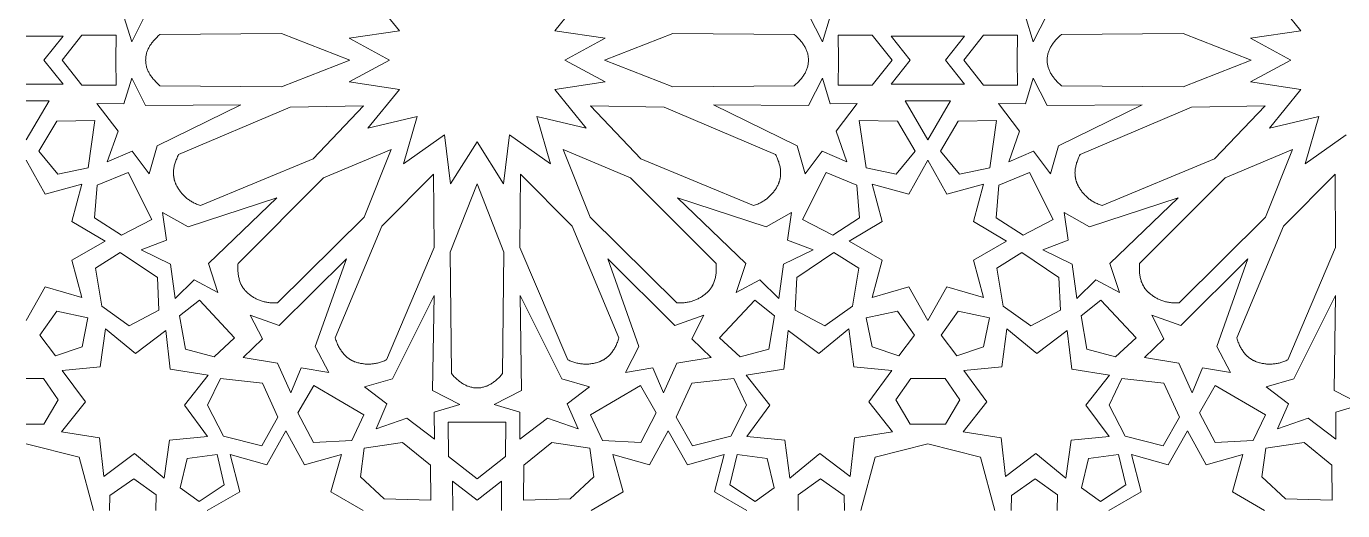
# Model space of a CAD drawing. Header units: millimetres. Extents: x -169 to 2587, y -2213 to 542.
# Drawn here: x -169 to 1173, y -2213 to -1719 of the extents above; entities that cross this region are included whole.
import ezdxf

# ---------------------------------------------------------------- set-up
doc = ezdxf.new("R2010")
doc.units = ezdxf.units.MM

msp = doc.modelspace()

# ---------------------------------------------------------------- linework, layer by layer
at = {"color": 1, "lineweight": 20}
for points in [[(-96.5, -1709.3), (-69, -1709), (-61.1, -1735), (-47, -1707.1), (50, -1707.9), (-35.3, -1666.1), (-43.5, -1637.7), (-60.7, -1660.6), (-86.1, -1649.8), (-75, -1680.9)], [(678, -1709.3), (650.6, -1709), (642.6, -1735), (628.5, -1707.1), (531.6, -1707.9), (616.8, -1666.1), (625.1, -1637.7), (642.3, -1660.6), (667.7, -1649.8), (656.5, -1680.9)], [(822.1, -1709.3), (849.5, -1709), (857.5, -1735), (871.6, -1707.1), (968.5, -1707.9), (883.3, -1666.1), (875, -1637.7), (857.9, -1660.6), (832.5, -1649.8), (843.6, -1680.9)], [(-77.4, -1753.9), (-77.4, -1753.5), (-77.4, -1753), (-77.1, -1727.9), (-111.9, -1727.9), (-132, -1753.5), (-111.9, -1779), (-77.1, -1779)], [(91.5, -1726.2), (-32.4, -1727.4), (-34, -1728.8), (-35.6, -1730.3), (-36.3, -1731), (-37, -1731.8), (-37.7, -1732.5), (-38.4, -1733.3), (-39.1, -1734), (-39.7, -1734.8), (-40.3, -1735.6), (-40.9, -1736.3), (-41.4, -1737.1), (-42, -1737.9), (-42.5, -1738.7), (-43, -1739.5), (-43.4, -1740.3), (-43.8, -1741.1), (-44.3, -1742), (-44.6, -1742.8), (-45, -1743.6), (-45.3, -1744.5), (-45.6, -1745.3), (-45.9, -1746.2), (-46.1, -1747.1), (-46.3, -1748), (-46.5, -1748.9), (-46.6, -1749.8), (-46.8, -1750.7), (-46.9, -1751.6), (-46.9, -1752.5), (-47, -1753.5), (-46.9, -1754.4), (-46.9, -1755.3), (-46.8, -1756.2), (-46.6, -1757.1), (-46.5, -1758), (-46.3, -1758.9), (-46.1, -1759.8), (-45.9, -1760.7), (-45.6, -1761.6), (-45.3, -1762.4), (-45, -1763.3), (-44.6, -1764.1), (-44.3, -1764.9), (-43.8, -1765.8), (-43.4, -1766.6), (-43, -1767.4), (-42.5, -1768.2), (-42, -1769), (-41.4, -1769.8), (-40.9, -1770.6), (-40.3, -1771.3), (-39.7, -1772.1), (-39.1, -1772.9), (-38.4, -1773.6), (-37.7, -1774.4), (-37, -1775.1), (-36.3, -1775.9), (-35.6, -1776.6), (-34, -1778.1), (-32.4, -1779.5), (91.5, -1780.7), (161, -1753.5)], [(628.5, -1753.5), (628.5, -1754.4), (628.4, -1755.3), (628.3, -1756.2), (628.2, -1757.1), (628.1, -1758), (627.9, -1758.9), (627.7, -1759.8), (627.4, -1760.7), (627.2, -1761.6), (626.9, -1762.4), (626.5, -1763.3), (626.2, -1764.1), (625.8, -1764.9), (625.4, -1765.8), (625, -1766.6), (624.5, -1767.4), (624.1, -1768.2), (623.5, -1769), (623, -1769.8), (622.5, -1770.6), (621.9, -1771.3), (621.3, -1772.1), (620.6, -1772.9), (620, -1773.6), (619.3, -1774.4), (618.6, -1775.1), (617.9, -1775.9), (617.1, -1776.6), (615.6, -1778.1), (614, -1779.5), (490.1, -1780.7), (420.6, -1753.5), (490.1, -1726.2), (614, -1727.4), (615.6, -1728.8), (617.1, -1730.3), (617.9, -1731), (618.6, -1731.8), (619.3, -1732.5), (620, -1733.3), (620.6, -1734), (621.3, -1734.8), (621.9, -1735.6), (622.5, -1736.3), (623, -1737.1), (623.5, -1737.9), (624.1, -1738.7), (624.5, -1739.5), (625, -1740.3), (625.4, -1741.1), (625.8, -1742), (626.2, -1742.8), (626.5, -1743.6), (626.9, -1744.5), (627.2, -1745.3), (627.4, -1746.2), (627.7, -1747.1), (627.9, -1748), (628.1, -1748.9), (628.2, -1749.8), (628.3, -1750.7), (628.4, -1751.6), (628.5, -1752.5)], [(658.9, -1753.9), (658.9, -1753.5), (658.9, -1753), (658.7, -1727.9), (693.4, -1727.9), (713.6, -1753.5), (693.4, -1779), (658.7, -1779)], [(712.7, -1728.9), (732.1, -1753.5), (712.7, -1778), (787.4, -1778), (768.1, -1753.5), (787.4, -1728.9)], [(841.2, -1753.9), (841.2, -1753.5), (841.2, -1753), (841.5, -1727.9), (806.7, -1727.9), (786.6, -1753.5), (806.7, -1779), (841.5, -1779)], [(871.6, -1753.5), (871.7, -1754.4), (871.7, -1755.3), (871.8, -1756.2), (871.9, -1757.1), (872.1, -1758), (872.3, -1758.9), (872.5, -1759.8), (872.7, -1760.7), (873, -1761.6), (873.3, -1762.4), (873.6, -1763.3), (873.9, -1764.1), (874.3, -1764.9), (874.7, -1765.8), (875.2, -1766.6), (875.6, -1767.4), (876.1, -1768.2), (876.6, -1769), (877.1, -1769.8), (877.7, -1770.6), (878.3, -1771.3), (878.9, -1772.1), (879.5, -1772.9), (880.2, -1773.6), (880.8, -1774.4), (881.5, -1775.1), (882.3, -1775.9), (883, -1776.6), (884.5, -1778.1), (886.2, -1779.5), (1010.1, -1780.7), (1079.6, -1753.5), (1010.1, -1726.2), (886.2, -1727.4), (884.5, -1728.8), (883, -1730.3), (882.3, -1731), (881.5, -1731.8), (880.8, -1732.5), (880.2, -1733.3), (879.5, -1734), (878.9, -1734.8), (878.3, -1735.6), (877.7, -1736.3), (877.1, -1737.1), (876.6, -1737.9), (876.1, -1738.7), (875.6, -1739.5), (875.2, -1740.3), (874.7, -1741.1), (874.3, -1742), (873.9, -1742.8), (873.6, -1743.6), (873.3, -1744.5), (873, -1745.3), (872.7, -1746.2), (872.5, -1747.1), (872.3, -1748), (872.1, -1748.9), (871.9, -1749.8), (871.8, -1750.7), (871.7, -1751.6), (871.7, -1752.5)], [(-96.5, -1797.6), (-69, -1797.9), (-61.1, -1771.9), (-47, -1799.8), (50, -1799), (-35.3, -1840.8), (-43.5, -1869.2), (-60.7, -1846.3), (-86.1, -1857.1), (-75, -1826)], [(678, -1797.6), (650.6, -1797.9), (642.6, -1771.9), (628.5, -1799.8), (531.6, -1799), (616.8, -1840.8), (625.1, -1869.2), (642.3, -1846.3), (667.7, -1857.1), (656.5, -1826)], [(822.1, -1797.6), (849.5, -1797.9), (857.5, -1771.9), (871.6, -1799.8), (968.5, -1799), (883.3, -1840.8), (875, -1869.2), (857.9, -1846.3), (832.5, -1857.1), (843.6, -1826)], [(726.9, -1795), (773.2, -1795), (750.1, -1834.8)], [(-13.4, -1849.7), (100.3, -1801.5), (175.1, -1800.2), (123.7, -1853.9), (9.1, -1901.7), (8, -1901.4), (7, -1901), (5.9, -1900.6), (4.9, -1900.1), (3.9, -1899.7), (2.9, -1899.2), (2, -1898.8), (1.1, -1898.3), (0.2, -1897.7), (-0.7, -1897.2), (-1.6, -1896.7), (-2.4, -1896.1), (-3.2, -1895.5), (-4, -1895), (-4.8, -1894.4), (-5.5, -1893.7), (-6.3, -1893.1), (-7, -1892.5), (-7.7, -1891.8), (-8.3, -1891.1), (-9, -1890.4), (-9.6, -1889.7), (-10.3, -1889), (-10.9, -1888.3), (-11.4, -1887.6), (-12, -1886.8), (-12.6, -1886), (-13.1, -1885.3), (-13.6, -1884.5), (-14.1, -1883.7), (-14.6, -1882.9), (-15.1, -1882), (-15.6, -1881.1), (-15.8, -1880.6), (-16, -1880.1), (-16.2, -1879.6), (-16.4, -1879.2), (-16.6, -1878.7), (-16.8, -1878.2), (-17, -1877.7), (-17.2, -1877.2), (-17.3, -1876.7), (-17.5, -1876.3), (-17.6, -1875.8), (-17.7, -1875.3), (-17.8, -1874.8), (-17.9, -1874.3), (-18, -1873.8), (-18.1, -1873.3), (-18.2, -1872.8), (-18.3, -1872.3), (-18.3, -1871.8), (-18.4, -1871.3), (-18.4, -1870.8), (-18.5, -1870.4), (-18.5, -1869.4), (-18.5, -1868.4), (-18.5, -1867.4), (-18.5, -1866.3), (-18.4, -1865.3), (-18.2, -1864.3), (-18.1, -1863.3), (-17.9, -1862.3), (-17.7, -1861.2), (-17.4, -1860.2), (-17.2, -1859.2), (-16.9, -1858.1), (-16.5, -1857.1), (-16.2, -1856), (-15.8, -1855), (-15.3, -1853.9), (-14.9, -1852.9), (-14.4, -1851.8), (-13.9, -1850.7)], [(595, -1849.7), (481.3, -1801.5), (406.4, -1800.2), (457.8, -1853.9), (572.4, -1901.7), (573.5, -1901.4), (574.6, -1901), (575.6, -1900.6), (576.7, -1900.1), (577.7, -1899.7), (578.6, -1899.2), (579.6, -1898.8), (580.5, -1898.3), (581.4, -1897.7), (582.3, -1897.2), (583.1, -1896.7), (584, -1896.1), (584.8, -1895.5), (585.6, -1895), (586.3, -1894.4), (587.1, -1893.7), (587.8, -1893.1), (588.5, -1892.5), (589.2, -1891.8), (589.9, -1891.1), (590.6, -1890.4), (591.2, -1889.7), (591.8, -1889), (592.4, -1888.3), (593, -1887.6), (593.6, -1886.8), (594.1, -1886), (594.7, -1885.3), (595.2, -1884.5), (595.7, -1883.7), (596.2, -1882.9), (596.6, -1882), (597.1, -1881.1), (597.4, -1880.6), (597.6, -1880.1), (597.8, -1879.6), (598, -1879.2), (598.2, -1878.7), (598.4, -1878.2), (598.6, -1877.7), (598.7, -1877.2), (598.9, -1876.7), (599, -1876.3), (599.2, -1875.8), (599.3, -1875.3), (599.4, -1874.8), (599.5, -1874.3), (599.6, -1873.8), (599.7, -1873.3), (599.8, -1872.8), (599.8, -1872.3), (599.9, -1871.8), (600, -1871.3), (600, -1870.8), (600, -1870.4), (600.1, -1869.4), (600.1, -1868.4), (600.1, -1867.4), (600, -1866.3), (599.9, -1865.3), (599.8, -1864.3), (599.7, -1863.3), (599.5, -1862.3), (599.3, -1861.2), (599, -1860.2), (598.7, -1859.2), (598.4, -1858.1), (598.1, -1857.1), (597.7, -1856), (597.3, -1855), (596.9, -1853.9), (596.5, -1852.9), (596, -1851.8), (595.5, -1850.7)], [(905.2, -1849.7), (1018.8, -1801.5), (1093.7, -1800.2), (1042.3, -1853.9), (927.7, -1901.7), (926.6, -1901.4), (925.5, -1901), (924.5, -1900.6), (923.5, -1900.1), (922.5, -1899.7), (921.5, -1899.2), (920.6, -1898.8), (919.6, -1898.3), (918.7, -1897.7), (917.9, -1897.2), (917, -1896.7), (916.2, -1896.1), (915.4, -1895.5), (914.6, -1895), (913.8, -1894.4), (913, -1893.7), (912.3, -1893.1), (911.6, -1892.5), (910.9, -1891.8), (910.2, -1891.1), (909.6, -1890.4), (908.9, -1889.7), (908.3, -1889), (907.7, -1888.3), (907.1, -1887.6), (906.6, -1886.8), (906, -1886), (905.5, -1885.3), (905, -1884.5), (904.5, -1883.7), (904, -1882.9), (903.5, -1882), (903, -1881.1), (902.8, -1880.6), (902.5, -1880.1), (902.3, -1879.6), (902.1, -1879.2), (901.9, -1878.7), (901.8, -1878.2), (901.6, -1877.7), (901.4, -1877.2), (901.3, -1876.7), (901.1, -1876.3), (901, -1875.8), (900.9, -1875.3), (900.7, -1874.8), (900.6, -1874.3), (900.5, -1873.8), (900.4, -1873.3), (900.4, -1872.8), (900.3, -1872.3), (900.2, -1871.8), (900.2, -1871.3), (900.1, -1870.8), (900.1, -1870.4), (900.1, -1869.4), (900, -1868.4), (900.1, -1867.4), (900.1, -1866.3), (900.2, -1865.3), (900.3, -1864.3), (900.5, -1863.3), (900.7, -1862.3), (900.9, -1861.2), (901.1, -1860.2), (901.4, -1859.2), (901.7, -1858.1), (902.1, -1857.1), (902.4, -1856), (902.8, -1855), (903.2, -1853.9), (903.7, -1852.9), (904.2, -1851.8), (904.7, -1850.7)], [(-105.5, -1863.1), (-136.3, -1869.8), (-155.7, -1846.4), (-137.5, -1815.5), (-98.6, -1814.9)], [(687.1, -1863.1), (717.9, -1869.8), (737.3, -1846.4), (719, -1815.5), (680.1, -1814.9)], [(813.1, -1863.1), (782.3, -1869.8), (762.9, -1846.4), (781.1, -1815.5), (820, -1814.9)], [(47.2, -1960.6), (134.4, -1873.4), (203.2, -1844.4), (175.6, -1913.5), (87.4, -2000.8), (86.3, -2000.8), (85.1, -2000.9), (84, -2000.9), (82.9, -2000.9), (81.8, -2000.8), (80.8, -2000.7), (79.7, -2000.6), (78.7, -2000.5), (77.6, -2000.4), (76.6, -2000.2), (75.6, -2000), (74.7, -1999.8), (73.7, -1999.6), (72.7, -1999.3), (71.8, -1999.1), (70.9, -1998.8), (70, -1998.5), (69.1, -1998.1), (68.2, -1997.8), (67.3, -1997.4), (66.4, -1997), (65.6, -1996.6), (64.8, -1996.1), (63.9, -1995.7), (63.1, -1995.2), (62.3, -1994.7), (61.5, -1994.2), (60.7, -1993.7), (60, -1993.1), (59.2, -1992.6), (58.4, -1992), (57.7, -1991.4), (56.9, -1990.7), (56.5, -1990.4), (56.1, -1990), (55.7, -1989.6), (55.4, -1989.2), (55, -1988.9), (54.7, -1988.5), (54.3, -1988.1), (54, -1987.7), (53.7, -1987.3), (53.4, -1986.9), (53, -1986.5), (52.8, -1986.1), (52.5, -1985.7), (52.2, -1985.3), (51.9, -1984.9), (51.6, -1984.4), (51.4, -1984), (51.1, -1983.6), (50.9, -1983.1), (50.7, -1982.7), (50.4, -1982.2), (50.2, -1981.8), (49.8, -1980.9), (49.4, -1979.9), (49.1, -1979), (48.7, -1978), (48.5, -1977.1), (48.2, -1976.1), (48, -1975.1), (47.7, -1974), (47.6, -1973), (47.4, -1972), (47.3, -1970.9), (47.2, -1969.8), (47.1, -1968.7), (47, -1967.6), (47, -1966.5), (47, -1965.3), (47, -1964.2), (47.1, -1963), (47.1, -1961.8)], [(534.3, -1960.6), (447.2, -1873.4), (378.4, -1844.4), (406, -1913.5), (494.2, -2000.8), (495.3, -2000.8), (496.4, -2000.9), (497.6, -2000.9), (498.7, -2000.9), (499.7, -2000.8), (500.8, -2000.7), (501.9, -2000.6), (502.9, -2000.5), (503.9, -2000.4), (504.9, -2000.2), (505.9, -2000), (506.9, -1999.8), (507.9, -1999.6), (508.8, -1999.3), (509.8, -1999.1), (510.7, -1998.8), (511.6, -1998.5), (512.5, -1998.1), (513.4, -1997.8), (514.3, -1997.4), (515.1, -1997), (516, -1996.6), (516.8, -1996.1), (517.6, -1995.7), (518.5, -1995.2), (519.3, -1994.7), (520, -1994.2), (520.8, -1993.7), (521.6, -1993.1), (522.4, -1992.6), (523.1, -1992), (523.9, -1991.4), (524.7, -1990.7), (525.1, -1990.4), (525.5, -1990), (525.8, -1989.6), (526.2, -1989.2), (526.6, -1988.9), (526.9, -1988.5), (527.2, -1988.1), (527.6, -1987.7), (527.9, -1987.3), (528.2, -1986.9), (528.5, -1986.5), (528.8, -1986.1), (529.1, -1985.7), (529.4, -1985.3), (529.7, -1984.9), (529.9, -1984.4), (530.2, -1984), (530.4, -1983.6), (530.7, -1983.1), (530.9, -1982.7), (531.1, -1982.2), (531.4, -1981.8), (531.8, -1980.9), (532.1, -1979.9), (532.5, -1979), (532.8, -1978), (533.1, -1977.1), (533.4, -1976.1), (533.6, -1975.1), (533.8, -1974), (534, -1973), (534.2, -1972), (534.3, -1970.9), (534.4, -1969.8), (534.5, -1968.7), (534.5, -1967.6), (534.5, -1966.5), (534.5, -1965.3), (534.5, -1964.2), (534.5, -1963), (534.4, -1961.8)], [(965.8, -1960.6), (1053, -1873.4), (1121.7, -1844.4), (1094.2, -1913.5), (1006, -2000.8), (1004.8, -2000.8), (1003.7, -2000.9), (1002.6, -2000.9), (1001.5, -2000.9), (1000.4, -2000.8), (999.3, -2000.7), (998.3, -2000.6), (997.2, -2000.5), (996.2, -2000.4), (995.2, -2000.2), (994.2, -2000), (993.2, -1999.8), (992.3, -1999.6), (991.3, -1999.3), (990.4, -1999.1), (989.5, -1998.8), (988.5, -1998.5), (987.6, -1998.1), (986.8, -1997.8), (985.9, -1997.4), (985, -1997), (984.2, -1996.6), (983.3, -1996.1), (982.5, -1995.7), (981.7, -1995.2), (980.9, -1994.7), (980.1, -1994.2), (979.3, -1993.7), (978.5, -1993.1), (977.8, -1992.6), (977, -1992), (976.3, -1991.4), (975.5, -1990.7), (975.1, -1990.4), (974.7, -1990), (974.3, -1989.6), (973.9, -1989.2), (973.6, -1988.9), (973.2, -1988.5), (972.9, -1988.1), (972.6, -1987.7), (972.2, -1987.3), (971.9, -1986.9), (971.6, -1986.5), (971.3, -1986.1), (971, -1985.7), (970.8, -1985.3), (970.5, -1984.9), (970.2, -1984.4), (970, -1984), (969.7, -1983.6), (969.5, -1983.1), (969.2, -1982.7), (969, -1982.2), (968.8, -1981.8), (968.4, -1980.9), (968, -1979.9), (967.6, -1979), (967.3, -1978), (967, -1977.1), (966.8, -1976.1), (966.5, -1975.1), (966.3, -1974), (966.1, -1973), (966, -1972), (965.9, -1970.9), (965.8, -1969.8), (965.7, -1968.7), (965.6, -1967.6), (965.6, -1966.5), (965.6, -1965.3), (965.6, -1964.2), (965.7, -1963), (965.7, -1961.8)], [(750.1, -1855.5), (769.3, -1890), (806.8, -1880), (796.5, -1918), (830.3, -1937.9), (796.5, -1957.2), (806.8, -1995.4), (769.3, -1984.6), (750.1, -2018.8), (730.8, -1984.6), (693.3, -1995.4), (703.6, -1957.2), (669.8, -1937.9), (703.6, -1918), (693.3, -1880), (730.8, -1890)], [(-40.7, -1916), (-71.5, -1931.8), (-99, -1914.2), (-96.3, -1880.8), (-64.9, -1868.1)], [(146.3, -2036.5), (193.9, -1922.6), (246.5, -1869.8), (247, -1944.5), (198.4, -2058.8), (197.4, -2059.3), (196.4, -2059.7), (195.3, -2060.1), (194.3, -2060.5), (193.3, -2060.9), (192.3, -2061.2), (191.3, -2061.5), (190.3, -2061.8), (189.3, -2062.1), (188.3, -2062.3), (187.3, -2062.5), (186.3, -2062.7), (185.3, -2062.8), (184.4, -2062.9), (183.4, -2063), (182.4, -2063.1), (181.5, -2063.2), (180.5, -2063.2), (179.6, -2063.2), (178.6, -2063.2), (177.7, -2063.1), (176.7, -2063.1), (175.8, -2063), (174.9, -2062.9), (173.9, -2062.7), (173, -2062.6), (172.1, -2062.4), (171.2, -2062.2), (170.2, -2062), (169.3, -2061.8), (168.4, -2061.5), (167.5, -2061.2), (166.5, -2060.9), (166, -2060.7), (165.5, -2060.5), (165, -2060.3), (164.5, -2060.1), (164.1, -2059.9), (163.6, -2059.6), (163.1, -2059.4), (162.7, -2059.2), (162.2, -2058.9), (161.8, -2058.7), (161.4, -2058.4), (160.9, -2058.1), (160.5, -2057.9), (160.1, -2057.6), (159.7, -2057.3), (159.3, -2057), (158.9, -2056.7), (158.5, -2056.4), (158.1, -2056.1), (157.7, -2055.8), (157.3, -2055.4), (157, -2055.1), (156.3, -2054.4), (155.6, -2053.7), (154.9, -2052.9), (154.2, -2052.2), (153.6, -2051.4), (153, -2050.5), (152.4, -2049.7), (151.8, -2048.8), (151.2, -2047.9), (150.7, -2047), (150.2, -2046.1), (149.7, -2045.1), (149.2, -2044.1), (148.7, -2043.1), (148.3, -2042), (147.8, -2041), (147.4, -2039.9), (147, -2038.8), (146.6, -2037.7)], [(435.3, -2036.5), (387.6, -1922.6), (335.1, -1869.8), (334.5, -1944.5), (383.1, -2058.8), (384.2, -2059.3), (385.2, -2059.7), (386.2, -2060.1), (387.2, -2060.5), (388.3, -2060.9), (389.3, -2061.2), (390.3, -2061.5), (391.3, -2061.8), (392.3, -2062.1), (393.3, -2062.3), (394.3, -2062.5), (395.2, -2062.7), (396.2, -2062.8), (397.2, -2062.9), (398.2, -2063), (399.1, -2063.1), (400.1, -2063.2), (401.1, -2063.2), (402, -2063.2), (403, -2063.2), (403.9, -2063.1), (404.8, -2063.1), (405.8, -2063), (406.7, -2062.9), (407.6, -2062.7), (408.6, -2062.6), (409.5, -2062.4), (410.4, -2062.2), (411.3, -2062), (412.2, -2061.8), (413.1, -2061.5), (414.1, -2061.2), (415.1, -2060.9), (415.6, -2060.7), (416.1, -2060.5), (416.5, -2060.3), (417, -2060.1), (417.5, -2059.9), (418, -2059.6), (418.4, -2059.4), (418.9, -2059.2), (419.3, -2058.9), (419.8, -2058.7), (420.2, -2058.4), (420.6, -2058.1), (421.1, -2057.9), (421.5, -2057.6), (421.9, -2057.3), (422.3, -2057), (422.7, -2056.7), (423.1, -2056.4), (423.5, -2056.1), (423.8, -2055.8), (424.2, -2055.4), (424.6, -2055.1), (425.3, -2054.4), (426, -2053.7), (426.7, -2052.9), (427.4, -2052.2), (428, -2051.4), (428.6, -2050.5), (429.2, -2049.7), (429.8, -2048.8), (430.3, -2047.9), (430.9, -2047), (431.4, -2046.1), (431.9, -2045.1), (432.4, -2044.1), (432.9, -2043.1), (433.3, -2042), (433.7, -2041), (434.2, -2039.9), (434.6, -2038.8), (434.9, -2037.7)], [(622.3, -1916), (653.1, -1931.8), (680.5, -1914.2), (677.8, -1880.8), (646.4, -1868.1)], [(877.8, -1916), (847.1, -1931.8), (819.6, -1914.2), (822.3, -1880.8), (853.7, -1868.1)], [(1064.8, -2036.5), (1112.5, -1922.6), (1165.1, -1869.8), (1165.6, -1944.5), (1117, -2058.8), (1116, -2059.3), (1114.9, -2059.7), (1113.9, -2060.1), (1112.9, -2060.5), (1111.9, -2060.9), (1110.9, -2061.2), (1109.9, -2061.5), (1108.9, -2061.8), (1107.9, -2062.1), (1106.9, -2062.3), (1105.9, -2062.5), (1104.9, -2062.7), (1103.9, -2062.8), (1102.9, -2062.9), (1102, -2063), (1101, -2063.1), (1100, -2063.2), (1099.1, -2063.2), (1098.1, -2063.2), (1097.2, -2063.2), (1096.2, -2063.1), (1095.3, -2063.1), (1094.4, -2063), (1093.4, -2062.9), (1092.5, -2062.7), (1091.6, -2062.6), (1090.7, -2062.4), (1089.7, -2062.2), (1088.8, -2062), (1087.9, -2061.8), (1087, -2061.5), (1086.1, -2061.2), (1085.1, -2060.9), (1084.6, -2060.7), (1084.1, -2060.5), (1083.6, -2060.3), (1083.1, -2060.1), (1082.6, -2059.9), (1082.2, -2059.6), (1081.7, -2059.4), (1081.3, -2059.2), (1080.8, -2058.9), (1080.4, -2058.7), (1079.9, -2058.4), (1079.5, -2058.1), (1079.1, -2057.9), (1078.7, -2057.6), (1078.3, -2057.3), (1077.9, -2057), (1077.5, -2056.7), (1077.1, -2056.4), (1076.7, -2056.1), (1076.3, -2055.8), (1075.9, -2055.4), (1075.5, -2055.1), (1074.8, -2054.4), (1074.1, -2053.7), (1073.4, -2052.9), (1072.8, -2052.2), (1072.1, -2051.4), (1071.5, -2050.5), (1070.9, -2049.7), (1070.4, -2048.8), (1069.8, -2047.9), (1069.3, -2047), (1068.7, -2046.1), (1068.2, -2045.1), (1067.8, -2044.1), (1067.3, -2043.1), (1066.8, -2042), (1066.4, -2041), (1066, -2039.9), (1065.6, -2038.8), (1065.2, -2037.7)], [(263.5, -1949), (264.7, -2072.9), (266.2, -2074.6), (267.6, -2076.1), (268.4, -2076.9), (269.1, -2077.6), (269.9, -2078.3), (270.6, -2079), (271.4, -2079.6), (272.1, -2080.2), (272.9, -2080.8), (273.7, -2081.4), (274.5, -2082), (275.2, -2082.5), (276, -2083), (276.8, -2083.5), (277.7, -2084), (278.5, -2084.4), (279.3, -2084.8), (280.1, -2085.2), (281, -2085.5), (281.8, -2085.8), (282.7, -2086.1), (283.5, -2086.4), (284.4, -2086.6), (285.3, -2086.8), (286.2, -2087), (287.1, -2087.2), (288, -2087.3), (288.9, -2087.4), (289.8, -2087.5), (290.8, -2087.5), (291.7, -2087.5), (292.7, -2087.4), (293.6, -2087.3), (294.5, -2087.2), (295.4, -2087), (296.3, -2086.8), (297.2, -2086.6), (298, -2086.4), (298.9, -2086.1), (299.7, -2085.8), (300.6, -2085.5), (301.4, -2085.2), (302.3, -2084.8), (303.1, -2084.4), (303.9, -2084), (304.7, -2083.5), (305.5, -2083), (306.3, -2082.5), (307.1, -2082), (307.9, -2081.4), (308.7, -2080.8), (309.4, -2080.2), (310.2, -2079.6), (311, -2079), (311.7, -2078.3), (312.5, -2077.6), (313.2, -2076.9), (313.9, -2076.1), (315.4, -2074.6), (316.8, -2072.9), (318, -1949), (290.8, -1879.5)], [(-16.7, -1996.5), (2.6, -1977.3), (26.7, -1990.3), (17, -1960.6), (86.7, -1893.9), (-3.7, -1923.2), (-29.7, -1908.7), (-25.7, -1937), (-51.5, -1946.9), (-21.5, -1961.3)], [(598.3, -1996.5), (579, -1977.3), (554.8, -1990.3), (564.6, -1960.6), (494.9, -1893.9), (585.3, -1923.2), (611.2, -1908.7), (607.2, -1937), (633.1, -1946.9), (603.1, -1961.3)], [(901.8, -1996.5), (921.2, -1977.3), (945.3, -1990.3), (935.6, -1960.6), (1005.3, -1893.9), (914.9, -1923.2), (888.9, -1908.7), (892.9, -1937), (867.1, -1946.9), (897.1, -1961.3)], [(-33.4, -2008.3), (-34.9, -1975), (-72.8, -1949.5), (-98.1, -1965.3), (-91.6, -2004.1), (-63.6, -2024.1)], [(52.3, -2056.5), (72.1, -2037.6), (59.7, -2013.2), (89.1, -2023.7), (157.7, -1955.8), (125.9, -2045.4), (139.7, -2071.7), (111.5, -2067), (101, -2092.5), (87.3, -2062.2)], [(529.3, -2056.5), (509.5, -2037.6), (521.9, -2013.2), (492.4, -2023.7), (423.9, -1955.8), (455.7, -2045.4), (441.9, -2071.7), (470, -2067), (480.6, -2092.5), (494.2, -2062.2)], [(615, -2008.3), (616.5, -1975), (654.3, -1949.5), (679.6, -1965.3), (673.2, -2004.1), (645.1, -2024.1)], [(885.2, -2008.3), (883.6, -1975), (845.8, -1949.5), (820.5, -1965.3), (826.9, -2004.1), (855, -2024.1)], [(970.8, -2056.5), (990.6, -2037.6), (978.2, -2013.2), (1007.7, -2023.7), (1076.2, -1955.8), (1044.5, -2045.4), (1058.3, -2071.7), (1030.1, -2067), (1019.5, -2092.5), (1005.9, -2062.2)], [(7.9, -1998.1), (43.6, -2036.4), (22.8, -2055.9), (-6.4, -2048.1), (-12.4, -2013.9)], [(247.3, -2139.8), (247.2, -2112.3), (273.3, -2104.5), (245.4, -2090.2), (246.9, -1993.3), (204.5, -2078.3), (176.1, -2086.3), (198.9, -2103.7), (187.9, -2129), (219.1, -2118.1)], [(334.2, -2139.8), (334.4, -2112.3), (308.3, -2104.5), (336.1, -2090.2), (334.6, -1993.3), (377, -2078.3), (405.4, -2086.3), (382.6, -2103.7), (393.7, -2129), (362.5, -2118.1)], [(573.7, -1998.1), (537.9, -2036.4), (558.7, -2055.9), (588, -2048.1), (593.9, -2013.9)], [(926.5, -1998.1), (962.2, -2036.4), (941.4, -2055.9), (912.2, -2048.1), (906.2, -2013.9)], [(1165.9, -2139.8), (1165.8, -2112.3), (1191.9, -2104.5), (1164, -2090.2), (1165.5, -1993.3), (1123.1, -2078.3), (1094.7, -2086.3), (1117.5, -2103.7), (1106.5, -2129), (1137.6, -2118.1)], [(-138.9, -2054.9), (-111.7, -2045.7), (-105.7, -2016), (-137.5, -2009.1), (-154.9, -2033.8)], [(720.5, -2054.9), (693.3, -2045.7), (687.3, -2016), (719.1, -2009.1), (736.4, -2033.8)], [(779.7, -2054.9), (806.9, -2045.7), (812.9, -2016), (781.1, -2009.1), (763.7, -2033.8)], [(-27.9, -2179.5), (-58.4, -2154.4), (-89.4, -2177.6), (-93.9, -2138.3), (-132.5, -2132.1), (-108.3, -2101.7), (-131.9, -2069.8), (-93.2, -2066.1), (-87.9, -2027.1), (-57.4, -2052.3), (-26.3, -2029.1), (-21.9, -2068.4), (16.7, -2074.6), (-7.5, -2105), (16.1, -2136.9), (-22.6, -2140.6)], [(609.5, -2179.5), (640, -2154.4), (671, -2177.6), (675.5, -2138.3), (714.1, -2132.1), (689.9, -2101.7), (713.4, -2069.8), (674.7, -2066.1), (669.5, -2027.1), (638.9, -2052.3), (607.9, -2029.1), (603.4, -2068.4), (564.8, -2074.6), (589, -2105), (565.5, -2136.9), (604.2, -2140.6)], [(890.7, -2179.5), (860.2, -2154.4), (829.1, -2177.6), (824.7, -2138.3), (786.1, -2132.1), (810.3, -2101.7), (786.7, -2069.8), (825.4, -2066.1), (830.7, -2027.1), (861.2, -2052.3), (892.2, -2029.1), (896.7, -2068.4), (935.3, -2074.6), (911.1, -2105), (934.7, -2136.9), (896, -2140.6)], [(72, -2082.6), (29.2, -2077.9), (16.2, -2105), (32.4, -2136.7), (71.3, -2146.4), (87.9, -2117.3)], [(509.5, -2082.6), (552.4, -2077.9), (565.4, -2105), (549.2, -2136.7), (510.3, -2146.4), (493.7, -2117.3)], [(750.1, -2124.4), (768, -2124.4), (782.6, -2099.6), (767.6, -2077.7), (732.6, -2077.7), (717.5, -2099.6), (732.1, -2124.4)], [(990.6, -2082.6), (947.8, -2077.9), (934.7, -2105), (951, -2136.7), (989.9, -2146.4), (1006.5, -2117.3)], [(175.4, -2114.8), (124.3, -2085.1), (108.2, -2112.8), (124.1, -2143.1), (163.1, -2141.1)], [(406.2, -2114.8), (457.2, -2085.1), (473.3, -2112.8), (457.5, -2143.1), (418.5, -2141.1)], [(1094, -2114.8), (1042.9, -2085.1), (1026.8, -2112.8), (1042.7, -2143.1), (1081.7, -2141.1)], [(290.8, -2122.4), (261.3, -2122.4), (261.7, -2157.2), (290.8, -2179.9), (319.9, -2157.2), (320.2, -2122.4)], [(243.2, -2166.1), (214.8, -2143), (175.8, -2148.9), (171.9, -2177.9), (196, -2200.6), (243.5, -2201.8)], [(338.4, -2166.1), (366.8, -2143), (405.8, -2148.9), (409.7, -2177.9), (385.5, -2200.6), (338, -2201.8)], [(1161.8, -2166.1), (1133.4, -2143), (1094.4, -2148.9), (1090.5, -2177.9), (1114.6, -2200.6), (1162.1, -2201.8)], [(25.8, -2155.2), (33.2, -2186.2), (7.5, -2203.2), (-11.9, -2189.1), (-4.7, -2159.4)], [(555.7, -2155.2), (548.4, -2186.2), (574.1, -2203.2), (593.5, -2189.1), (586.2, -2159.4)], [(944.4, -2155.2), (951.8, -2186.2), (926.1, -2203.2), (906.7, -2189.1), (913.9, -2159.4)]]:
    msp.add_lwpolyline(points, close=True, dxfattribs=at)
for points in [[(1176.3, -1677.3), (1134.4, -1647.6), (1148.5, -1696), (1098.1, -1684), (1130.2, -1723.5), (1078.9, -1731.2), (1120, -1753.5), (1078.9, -1775.7), (1130.2, -1783.4), (1098.1, -1822.9), (1148.5, -1810.9), (1134.4, -1859.3), (1176.3, -1829.6)], [(402.1, -1684), (369.9, -1723.5), (421.2, -1731.2), (380.2, -1753.5), (421.2, -1775.7), (369.9, -1783.4), (402.1, -1822.9), (351.6, -1810.9), (365.7, -1859.3), (323.8, -1829.6), (317.7, -1879.5), (290.8, -1836.6), (263.8, -1879.5), (257.7, -1829.6), (215.9, -1859.3), (229.9, -1810.9), (179.5, -1822.9), (211.6, -1783.4), (160.3, -1775.7), (201.4, -1753.5), (160.3, -1731.2), (211.6, -1723.5), (179.5, -1684)], [(-168.5, -1728.9), (-131.1, -1728.9), (-150.5, -1753.5), (-131.1, -1778), (-168.5, -1778)], [(-168.5, -1795), (-145.3, -1795), (-168.5, -1834.8)], [(-168.5, -1855.5), (-149.3, -1890), (-111.8, -1880), (-122, -1918), (-88.3, -1937.9), (-122, -1957.2), (-111.8, -1995.4), (-149.3, -1984.6), (-168.5, -2018.8)], [(-168.5, -2124.4), (-150.5, -2124.4), (-135.9, -2099.6), (-151, -2077.7), (-168.5, -2077.7)], [(174.7, -2212.5), (141.9, -2193.4), (152.5, -2155.2), (114.9, -2165.7), (96, -2131.3), (76.4, -2165.7), (39.1, -2155.2), (48.9, -2193.4), (15.8, -2212.5)], [(406.9, -2212.5), (439.7, -2193.4), (429.1, -2155.2), (466.6, -2165.7), (485.6, -2131.3), (505.1, -2165.7), (542.5, -2155.2), (532.6, -2193.4), (565.8, -2212.5)], [(1093.2, -2212.5), (1060.4, -2193.4), (1071.1, -2155.2), (1033.5, -2165.7), (1014.6, -2131.3), (995, -2165.7), (957.6, -2155.2), (967.5, -2193.4), (934.4, -2212.5)], [(-100.2, -2212.5), (-114.8, -2158), (-168.5, -2144.3)], [(818.4, -2212.5), (803.8, -2158), (750.1, -2144.3), (696.4, -2158), (681.7, -2212.5)], [(-83.7, -2212.5), (-83.3, -2197), (-59, -2180), (-36.3, -2196.5), (-36.6, -2212.5)], [(266.1, -2212.5), (265.8, -2182.6), (290.8, -2201.8), (315.8, -2182.6), (315.5, -2212.5)], [(665.2, -2212.5), (664.9, -2197), (640.6, -2180), (617.9, -2196.5), (618.1, -2212.5)], [(834.9, -2212.5), (835.2, -2197), (859.5, -2180), (882.3, -2196.5), (882, -2212.5)]]:
    msp.add_lwpolyline(points, dxfattribs=at)

doc.saveas('drawing.dxf')
